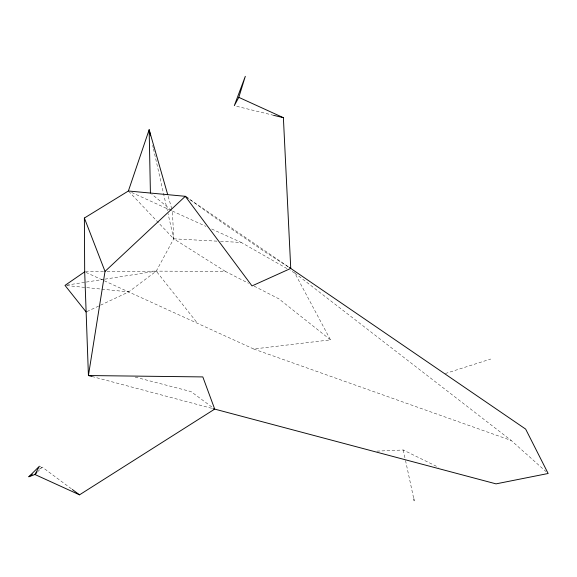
<?xml version="1.0" encoding="UTF-8"?>
<svg xmlns="http://www.w3.org/2000/svg" width="577" height="577" viewBox="0 0 577 577"><rect width="100%" height="100%" fill="white"/><g stroke="black" fill="none" stroke-linecap="round" stroke-linejoin="round"><path stroke-width="0.43" stroke-dasharray="2.88 2.16" d="M37.361 472.036L42.229 467.096L71.627 488.971M100.593 305.161L128.707 291.912L156.259 271.132L173.72 238.828L172.408 211.067L151.787 194.175M39.409 469.13L42.229 467.096L40.116 466.44M86.932 311.594L99.785 305.536M445.314 373.528L490.738 359.031M66.773 285.11L85.374 282.203M86.261 282.066L103.983 279.304M104.87 279.16L156.259 271.132L225.333 271.378L248.521 283.271M103.471 271.652L84.682 271.832L253.707 349.006L330.484 339.867L294.775 273.029L290.123 270.368M376.918 451.127L403.273 449.995L438.433 467.291M107.048 271.616L156.259 271.132L197.514 323.293M216.916 241.143L173.72 238.828L128.996 191.636M220.515 241.337L241.215 242.448L287.014 268.593M66.766 285.572L128.707 291.912M273.786 115.364L235.733 106.074M135.234 377.134L191.009 391.581L212.552 407.506M91.909 376.471L212.091 408.408M253.707 349.006L511.208 440.475L546.138 471.697M131.643 192.48L170.778 210.324M172.408 211.067L205.989 226.386M211.723 229.004L241.215 242.448M254.125 286.142L278.915 298.864L330.484 339.867M225.333 271.378L173.72 238.828L168.022 213.512M288.507 266.992L266.105 252.661L216.793 218.899L189.703 199.462M189.761 199.353L288.522 266.906M294.775 273.029L511.208 440.475M168.203 196.353L171.91 209.336M152.689 145.418L153.28 148.037M153.475 148.909L167.82 212.639M403.273 449.995L405.335 459.609M405.523 460.482L413.796 498.925"/><path stroke-width="0.87" d="M188.282 198.337L185.311 196.31L128.382 190.994L84.379 218.034L105.021 271.399L88.425 375.54L91.909 376.471M238.799 97.347L245.304 76.323L234.32 105.634L238.799 97.347L283.386 117.679L290.75 268.428L252.012 285.925L185.311 196.31L105.021 271.399M128.382 190.994L149.154 129.702L167.705 194.622M36.755 472.65L34.93 474.503L28.85 476.768L39.409 466.216L34.93 474.503L79.518 494.835L214.702 409.1L202.823 376.918L88.425 375.54L84.682 271.832L84.379 218.034M28.85 476.768L32.37 474.222M84.682 271.832L64.999 285.391L86.132 311.969M273.786 115.364L283.386 117.679M212.963 408.639L496.04 483.865L548.15 473.493L525.647 429.093L289.265 267.411M72.349 489.505L79.518 494.835M150.532 135.811L149.154 129.702L150.417 193.05M413.796 498.925L414.171 500.677"/></g></svg>
